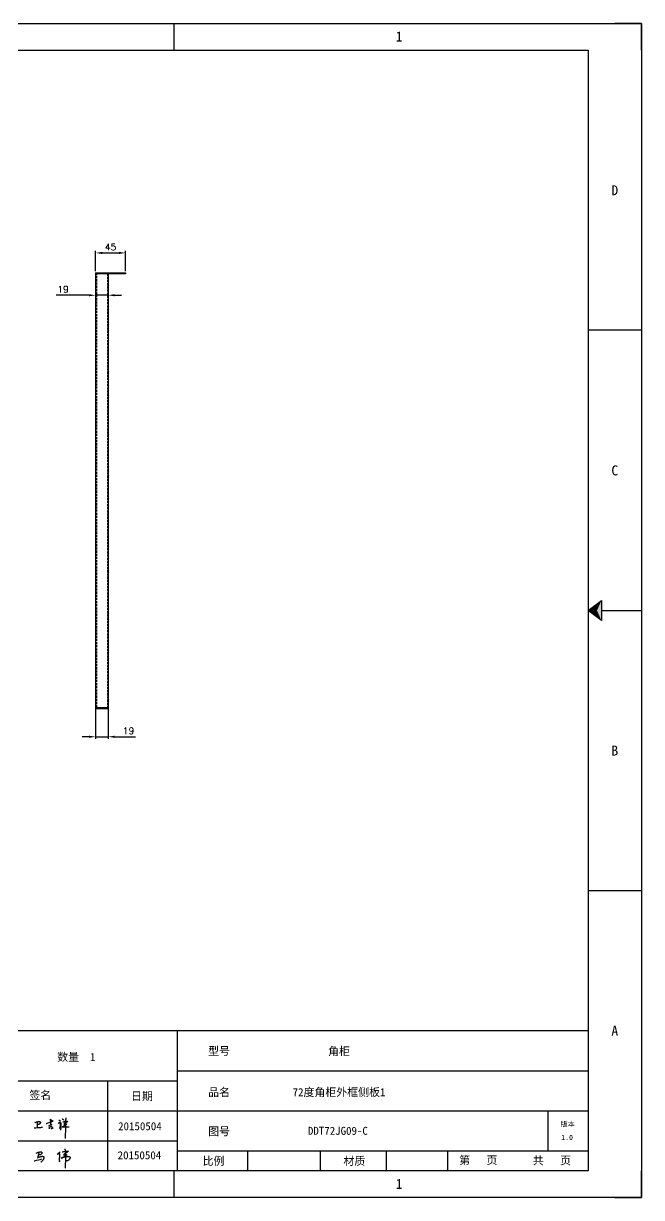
# Model space of a CAD drawing. Header units: millimetres. Extents: x -43476 to -13830, y -16942 to 55335.
# Drawn here: x -29369 to -28437, y 24800 to 26572 of the extents above; entities that cross this region are included whole.
import ezdxf
from ezdxf.enums import TextEntityAlignment as Align

# ---------------------------------------------------------------- set-up
doc = ezdxf.new("R2010")
doc.units = ezdxf.units.MM
doc.linetypes.add('DOT', pattern=[0.25, 0, -0.25])
doc.linetypes.add('HIDDEN2', pattern=[4.7625, 3.175, -1.5875])
doc.layers.add('dim', color=2, linetype='Continuous', lineweight=9)
doc.layers.add('hidden', color=3, linetype='HIDDEN2')
doc.layers.add('print', color=30, linetype='Continuous')
doc.styles.add('Dartop', font='')
doc.styles.add('hzHT', font='simhei.ttf')
doc.styles.get("Standard").update_dxf_attribs({"font": 'txt', "bigfont": 'gbcbig.shx'})
doc.styles.get('Dartop').set_extended_font_data('FangSong_GB2312')
doc.dimstyles.new('2-small', dxfattribs={"dimtxt": 10, "dimasz": 10, "dimexe": 3, "dimexo": 3, "dimgap": 4, "dimtad": 1, "dimtxsty": 'Standard', "dimcen": 5, "dimadec": 0, "dimazin": 0, "dimtfac": 1, "dimtmove": 0, "dimatfit": 3, "dimfxl": 0, "dimarcsym": 0})

# ---------------------------------------------------------------- blocks, each defined once
blk = doc.blocks.new('*U4')
at = {"color": 254, "linetype": 'Continuous', "extrusion": (0, 0, -1)}
for points in [[(-33.167, 11), (-33, 11), (-33.25, 11.188)], [(-33.167, 11), (-33.25, 11.188), (-33.25, 10.812)], [(-33.167, 11), (-33.25, 10.812), (-33, 11)]]:
    blk.add_solid(points, dxfattribs=at)
blk = doc.blocks.new('h')
for p, q in [((20773.3, -2331.8), (20775.3, -2338.7)), ((20789.1, -2340.9), (20773.5, -2331.9)), ((20775.3, -2338.7), (20775.6, -2351.2)), ((20845.7, -2343.5), (20848.4, -2353)), ((20768.1, -2360.9), (20773, -2359.1)), ((20769.5, -2366.9), (20769.8, -2370.6)), ((20769.8, -2370.6), (20770.9, -2378)), ((20770.9, -2378), (20771.5, -2370.6)), ((20772.4, -2369.3), (20774.9, -2367.8)), ((20773, -2359.1), (20784.1, -2355.2)), ((20775.6, -2351.2), (20775.5, -2357.3)), ((20782.2, -2369.2), (20780, -2377.1)), ((20780, -2377.1), (20788.3, -2371.3)), ((20780.1, -2366.4), (20780.8, -2366.4)), ((20781.9, -2367.4), (20782.2, -2369.2)), ((20848.9, -2370.3), (20847.9, -2424)), ((20848.4, -2353), (20848.9, -2370.3))]:
    blk.add_line(p, q)
for points in [[(20699.1, -2348.2, -0.029745), (20704.6, -2345.4, -0.046842), (20708.4, -2344.2, -0.00919), (20714.3, -2343, -0.018517), (20717.2, -2342.5, -0.037841), (20720.3, -2342.4, -0.039541), (20723.2, -2342.8, -0.149785), (20726, -2344.3, -0.204935), (20726.9, -2346.6, -0.074872), (20726.5, -2348.3, -0.061615), (20725.6, -2350.3, -0.034204), (20723.8, -2352.6, -0.045776), (20722.3, -2354.1, -0.054985), (20720.4, -2355.3, -0.036348), (20717.3, -2356.5, -0.067752), (20715.7, -2356.8, -0.043553), (20713.2, -2356.7)], [(20755, -2351.9, -0.024077), (20759.9, -2350.1, -0.013147), (20768.7, -2346.5, -0.00522), (20775.4, -2344.1, -0.018517), (20777.3, -2343.4, -0.008274), (20786.3, -2341, -0.039541), (20788.3, -2340.8, -0.079216), (20789.4, -2341, -0.204935)], [(20816.8, -2335, -0.053561), (20819.6, -2336.1, -0.075272), (20821.3, -2337.3, -0.005295), (20822.5, -2338.5, -0.009337), (20823.1, -2339.1, -0.026146), (20823.7, -2339.8, -0.016644), (20824.5, -2340.9)], [(20832.1, -2329.2, -0.053561), (20834.9, -2330.3, -0.075272), (20836.7, -2331.5, -0.005295), (20837.8, -2332.6, -0.009337), (20838.5, -2333.3, -0.026146), (20839, -2334, -0.016644), (20839.8, -2335.1)], [(20836, -2343.7, -0.02797), (20842.1, -2342.6, -0.048868), (20845.6, -2342.2, -0.00919), (20851.1, -2341.4, -0.018517), (20853.9, -2341.1, -0.037841), (20856.7, -2341.2, -0.039541), (20859.4, -2341.6, -0.018282), (20840.6, -2354.7, -0.000937)], [(20847.6, -2340.2, 0.021784), (20849.6, -2335.9, 0.028296), (20850.8, -2332.4, 0.008136), (20851.9, -2328.2, 0.028913), (20852.2, -2327, 0.08193), (20852.1, -2325.9, 0.075058), (20851.7, -2324.7, 0.275043)], [(20696.6, -2372.4, 0.002073), (20710.6, -2371.9, 0.016137), (20719.6, -2371.3, 0.008314), (20736.9, -2369.3)], [(20813.5, -2350.1, 0.007348), (20815.9, -2348.7, 0.008421), (20818, -2347.3, 0.009459), (20819.7, -2346.2, -0.016325), (20820.7, -2345.5, -0.173771), (20821.8, -2345.3, -0.085159), (20823.9, -2346, -0.125883), (20826, -2347.9, -0.160659), (20826.6, -2350.1, -0.010447), (20826.5, -2352.3, -0.008247), (20826.2, -2355.1, -0.002698), (20825.3, -2374, 0.001562), (20823.9, -2383.7, 0.016137)]]:
    blk.add_lwpolyline(points, format="xyb")
for points in [[(20711.3, -2343.5), (20711.3, -2343.5), (20711.5, -2355.8), (20710.7, -2368), (20710.6, -2371.9)], [(20821.5, -2350.6), (20822.4, -2359.2), (20822.2, -2364.9), (20821.7, -2369), (20821.3, -2376.3), (20823.6, -2368.5), (20827.2, -2366.3), (20829.5, -2366.3)], [(20840.6, -2354.7), (20850, -2354.7), (20855, -2354.3), (20845.9, -2361.1), (20840.5, -2364), (20833, -2367.5), (20863.2, -2367.4), (20865.9, -2367.3)]]:
    blk.add_lwpolyline(points)
for centre, radius, start, end in [((20773.7, -2371.2), 2.3, 121.9907, 163.6016), ((20787.5, -2406), 40.3, 100.6183, 108.2482), ((20780.8, -2367.6), 1.15, 9.4675, 90)]:
    blk.add_arc(centre, radius, start, end)
blk = doc.blocks.new('*D208')
at = {"layer": 'Defpoints', "color": 0}
for p in [(-29215.6, 26225.8), (-29260.6, 26195.5), (-29215.6, 26195.5)]:
    blk.add_point(p, dxfattribs=at)
at = {"layer": 'dim', "color": 0, "lineweight": -2}
for p, q in [((-29260.6, 26198.5), (-29260.6, 26228.8)), ((-29250.6, 26225.8), (-29225.6, 26225.8)), ((-29215.6, 26198.5), (-29215.6, 26228.8))]:
    blk.add_line(p, q, dxfattribs=at)
at = {"layer": 'dim', "color": 0}
for points in [[(-29250.6, 26227.5), (-29250.6, 26224.2), (-29260.6, 26225.8)], [(-29225.6, 26227.5), (-29225.6, 26224.2), (-29215.6, 26225.8)]]:
    blk.add_solid(points, dxfattribs=at)
at = {"layer": 'dim', "color": 0, "insert": (-29238.1, 26234.8), "char_height": 10, "attachment_point": 5}
blk.add_mtext('45', dxfattribs=at)
blk = doc.blocks.new('*D209')
at = {"layer": 'Defpoints', "color": 0}
for p in [(-29260.7, 25540.3), (-29241.7, 25540.3), (-29241.7, 25495.3)]:
    blk.add_point(p, dxfattribs=at)
at = {"layer": 'dim', "color": 0, "lineweight": -2}
for p, q in [((-29260.7, 25537.3), (-29260.7, 25492.3)), ((-29241.7, 25537.3), (-29241.7, 25492.3)), ((-29270.7, 25495.3), (-29280.7, 25495.3)), ((-29260.7, 25495.3), (-29241.7, 25495.3)), ((-29231.7, 25495.3), (-29200.4, 25495.3))]:
    blk.add_line(p, q, dxfattribs=at)
at = {"layer": 'dim', "color": 0}
for points in [[(-29270.7, 25497), (-29270.7, 25493.6), (-29260.7, 25495.3)], [(-29231.7, 25497), (-29231.7, 25493.6), (-29241.7, 25495.3)]]:
    blk.add_solid(points, dxfattribs=at)
at = {"layer": 'dim', "color": 0, "insert": (-29211, 25504.3), "char_height": 10, "attachment_point": 5}
blk.add_mtext('19', dxfattribs=at)
blk = doc.blocks.new('*D281')
at = {"layer": 'Defpoints', "color": 0}
for p in [(-29260.7, 26195.5), (-29241.7, 26194.3), (-29260.7, 26161.9)]:
    blk.add_point(p, dxfattribs=at)
at = {"layer": 'dim', "color": 0, "lineweight": -2}
for p, q in [((-29260.7, 26192.5), (-29260.7, 26158.9)), ((-29241.7, 26191.3), (-29241.7, 26158.9)), ((-29270.7, 26161.9), (-29320.4, 26161.9)), ((-29241.7, 26161.9), (-29260.7, 26161.9)), ((-29231.7, 26161.9), (-29221.7, 26161.9))]:
    blk.add_line(p, q, dxfattribs=at)
at = {"layer": 'dim', "color": 0}
for points in [[(-29270.7, 26163.6), (-29270.7, 26160.3), (-29260.7, 26161.9)], [(-29231.7, 26163.6), (-29231.7, 26160.3), (-29241.7, 26161.9)]]:
    blk.add_solid(points, dxfattribs=at)
at = {"layer": 'dim', "color": 0, "insert": (-29309.7, 26170.9), "char_height": 10, "attachment_point": 5}
blk.add_mtext('19', dxfattribs=at)

msp = doc.modelspace()

# ---------------------------------------------------------------- linework, layer by layer
at = {"color": 0, "linetype": 'DOT'}
for p, q in [((-30996.532, 26572.282), (-28477.359, 26572.282)), ((-28437.071, 26531.994), (-28437.071, 24839.896)), ((-28477.359, 24799.608), (-30996.532, 24799.608))]:
    msp.add_line(p, q, dxfattribs=at)
at = {"color": 0}
for p, q in [((-29142.112, 26531.994), (-29142.112, 26572.282)), ((-28437.071, 26572.282), (-28477.359, 26572.282)), ((-28437.071, 26531.994), (-28437.071, 26572.282)), ((-30915.956, 26531.994), (-28517.647, 26531.994)), ((-28517.647, 26531.994), (-28517.647, 24839.896)), ((-28437.071, 26108.97), (-28517.647, 26108.97)), ((-28497.503, 25685.945), (-28437.071, 25685.945)), ((-28437.071, 25262.921), (-28517.647, 25262.921)), ((-28517.647, 25051.408), (-29741.397, 25051.408)), ((-29137.076, 24839.896), (-29137.076, 25051.408)), ((-29137.076, 24990.976), (-28517.647, 24990.976)), ((-29439.237, 24975.868), (-29137.076, 24975.868)), ((-29242.832, 24975.868), (-29242.832, 24839.896)), ((-29439.237, 24930.544), (-28517.647, 24930.544)), ((-28578.079, 24870.112), (-28578.079, 24930.544)), ((-29439.237, 24885.22), (-29137.076, 24885.22)), ((-29137.076, 24870.112), (-28517.647, 24870.112)), ((-29030.768, 24839.896), (-29030.768, 24870.112)), ((-28921.212, 24839.896), (-28921.212, 24870.112)), ((-28821.614, 24839.896), (-28821.614, 24870.112)), ((-28729.16, 24839.896), (-28729.16, 24870.112)), ((-28517.647, 24839.896), (-30915.956, 24839.896)), ((-29142.112, 24799.608), (-29142.112, 24839.896)), ((-28437.071, 24799.608), (-28437.071, 24839.896)), ((-28477.359, 24799.608), (-28437.071, 24799.608))]:
    msp.add_line(p, q, dxfattribs=at)
for p, q in [((-29260.714, 26195.539), (-29260.714, 25538.039)), ((-29260.714, 26195.539), (-29241.714, 26195.539)), ((-29260.714, 26195.539), (-29215.714, 26195.539)), ((-29215.714, 26194.339), (-29259.514, 26194.339)), ((-29241.714, 26194.339), (-29241.714, 25538.039)), ((-29215.714, 26195.539), (-29215.714, 26194.339)), ((-29260.714, 25538.039), (-29241.714, 25538.039)), ((-29259.514, 25539.239), (-29241.714, 25539.239)), ((-29307.199, 24873.066), (-29306.332, 24865.825)), ((-29309.472, 24860.562), (-29312.441, 24858.955)), ((-29307.335, 24861.704), (-29309.472, 24860.562)), ((-29309.349, 24864.107), (-29305.574, 24864.107)), ((-29303.561, 24864.289), (-29307.335, 24861.704)), ((-29306.191, 24860.478), (-29306.511, 24843.839)), ((-29306.332, 24865.825), (-29306.191, 24860.478)), ((-29305.574, 24864.107), (-29303.561, 24864.289))]:
    msp.add_line(p, q)
msp.add_lwpolyline([(-28517.647, 25685.945), (-28497.503, 25701.053), (-28497.503, 25670.837), (-28517.647, 25685.945)], close=True, dxfattribs=at)
for points in [[(-29350.174, 24866.719, -0.02974503), (-29348.446, 24867.584, -0.04684215), (-29347.277, 24867.961, -0.00919025), (-29345.452, 24868.329, -0.01851715), (-29344.537, 24868.462, -0.03784064), (-29343.593, 24868.491, -0.03954126), (-29342.696, 24868.38, -0.14978519), (-29341.82, 24867.902, -0.20493524), (-29341.551, 24867.208, -0.07487171), (-29341.653, 24866.661, -0.06161465), (-29341.951, 24866.055, -0.0342039), (-29342.492, 24865.341, -0.04577587), (-29342.976, 24864.879, -0.05498501), (-29343.56, 24864.512, -0.03634791), (-29344.53, 24864.126, -0.06775206), (-29345.015, 24864.042, -0.04355337), (-29345.778, 24864.082)], [(-29312.441, 24858.955, -0.02974503), (-29309.746, 24860.306, -0.04684215), (-29307.921, 24860.893, -0.00919025), (-29305.075, 24861.468, -0.01851715), (-29303.648, 24861.675, -0.03784064), (-29302.175, 24861.721, -0.03954126), (-29300.775, 24861.547, -0.14978519), (-29299.408, 24860.801, -0.20493524), (-29298.989, 24859.719, -0.07487171), (-29299.149, 24858.865, -0.06161465), (-29299.614, 24857.919, -0.0342039), (-29300.456, 24856.807, -0.04577587), (-29301.211, 24856.086, -0.05498501), (-29302.124, 24855.512, -0.03634791), (-29303.636, 24854.911, -0.06775206), (-29304.393, 24854.78, -0.04355337), (-29305.583, 24854.842)], [(-29311.203, 24868.561, -0.02797026), (-29308.762, 24869.011, -0.04886788), (-29307.347, 24869.162, -0.00919025), (-29305.122, 24869.492, -0.01851715), (-29304.01, 24869.594, -0.03784064), (-29302.87, 24869.57, -0.03954126), (-29301.794, 24869.379, -0.01828189), (-29309.349, 24864.107, -0.0009369)]]:
    msp.add_lwpolyline(points, format="xyb")
msp.add_lwpolyline([(-29346.366, 24868.153), (-29346.366, 24868.153), (-29346.943, 24864.613), (-29347.894, 24861.285), (-29348.516, 24859.242)])
for centre, radius, start, end in [((-29354.593, 24861.098), 6.385, 281.076982, 291.212632), ((-29494.995, 25431.001), 593.276, 283.91895, 284.971512), ((-29338.758, 24842.354), 19.504, 113.202449, 120.017497), ((-29343.336, 24853.033), 7.885, 102.47486, 113.202449), ((-29331.91, 24801.388), 60.779, 100.36867, 102.47486), ((-29344.606, 24858.108), 5.03, 283.816254, 294.030509), ((-29340.154, 24846.44), 14.979, 96.125337, 100.36867), ((-29343.533, 24855.62), 2.32, 294.836428, 309.901134), ((-29374.463, 24884.156), 44.385, 316.919563, 320.58866), ((-29340.952, 24853.877), 7.499, 87.457037, 96.125337), ((-29340.924, 24854.506), 6.87, 78.399567, 87.457037), ((-29349.312, 24862.595), 11.285, 324.094808, 331.378357), ((-29339.954, 24859.233), 2.045, 44.324655, 78.399567), ((-29340.553, 24858.166), 1.508, 319.573073, 337.48549), ((-29344.705, 24861.485), 6.777, 324.910666, 333.348429), ((-29341.409, 24860.254), 3.301, 326.76781, 340.871018), ((-29339.302, 24859.869), 1.134, 357.998393, 44.324655), ((-29340.411, 24859.907), 2.243, 340.871018, 357.998393), ((-29333.329, 24890.685), 29.831, 299.265464, 300.9495), ((-29265.748, 24640.636), 230.333, 102.46592, 103.2053), ((-29422.713, 24975.976), 152.514, 313.366132, 315.296084), ((-28833.747, 24783.041), 486.8, 171.410173, 171.768083), ((-29315.445, 24864.564), 0.975, 52.375745, 91.291159), ((-30173.237, 24892.232), 858.927, 357.565664, 358.057278), ((-29315.78, 24864.716), 1.118, 357.196828, 33.705179), ((-29340.935, 24866.363), 26.332, 352.912546, 354.802684), ((-29331.057, 24865.464), 16.413, 354.802684, 357.196828)]:
    msp.add_arc(centre, radius, start, end)
at = {"layer": 'hidden'}
for p, q in [((-29259.514, 26195.539), (-29259.514, 25538.039)), ((-29242.914, 26194.339), (-29242.914, 25539.239))]:
    msp.add_line(p, q, dxfattribs=at)
at = {"layer": 'print'}
msp.add_lwpolyline([(-30996.532, 26572.282), (-28437.071, 26572.282), (-28437.071, 24799.608), (-30996.532, 24799.608)], close=True, dxfattribs=at)

# ---------------------------------------------------------------- block references
at = {"color": 0, "linetype": 'Continuous', "xscale": 80.57610619627711, "yscale": 80.57610619687368, "zscale": 80.57610619687446}
msp.add_blockref('*U4', (-31176.659, 24799.608), dxfattribs=at)
at = {"color": 0, "xscale": 0.3098964079397265, "yscale": 0.3098964079412326, "zscale": 0.3098964079411201}
msp.add_blockref('h', (-35767.057, 25640.143), dxfattribs=at)

# ---------------------------------------------------------------- texts
at = {"color": 0}
for s, height, style, p in [('1', 15.108, 'Dartop', (-28802.849, 26552.618)), ('D', 15.108, 'Dartop', (-28477.359, 26320.482)), ('C', 15.108, 'Dartop', (-28477.359, 25897.458)), ('B', 15.108, 'Dartop', (-28477.359, 25474.433)), ('A', 15.108, 'Dartop', (-28477.359, 25051.408)), ('数量  1', 12.0864, 'hzHT', (-29289.781, 25011.789)), ('型号', 12.0864, 'hzHT', (-29074.369, 25020.665)), ('角柜', 12.0864, 'hzHT', (-28893.446, 25020.531)), ('签名', 12.0864, 'hzHT', (-29344.074, 24954.19)), ('日期', 12.0864, 'hzHT', (-29190.712, 24952.703)), ('品名', 12.0864, 'hzHT', (-29074.369, 24958.618)), ('72度角柜外框侧板1', 12.0864, 'hzHT', (-28893.446, 24958.618)), ('20150504', 12.0864, 'hzHT', (-29193.814, 24907.264)), ('图号', 12.0864, 'hzHT', (-29074.369, 24899.541)), ('DDT72JG09-C', 12.08642, 'hzHT', (-28895.136, 24900.33)), ('版本', 7.554, 'hzHT', (-28548.445, 24910.49)), ('1.0', 7.554, 'Dartop', (-28549.354, 24890.302)), ('20150504', 12.0864, 'hzHT', (-29194.533, 24863.408)), ('比例', 12.0864, 'hzHT', (-29082.797, 24854.69)), ('材质', 12.0864, 'hzHT', (-28870.297, 24854.69)), ('第   页', 12.0864, 'hzHT', (-28683.329, 24855.943)), ('共   页', 12.0864, 'hzHT', (-28572.305, 24855.503)), ('1', 15.108, 'Dartop', (-28802.849, 24820.231))]:
    msp.add_text(s, height=height, dxfattribs=dict(at, style=style)).set_placement(p, align=Align.MIDDLE_CENTER)

# ---------------------------------------------------------------- dimensions: what is measured, and where the dimension line sits
at = {"layer": 'dim'}
for base, p1, p2, picture, middle in [((-29215.591, 26225.849), (-29260.591, 26195.539), (-29215.591, 26195.539), '*D208', (-29238.091, 26234.849)), ((-29241.714, 25495.298), (-29260.714, 25540.328), (-29241.714, 25540.328), '*D209', (-29211.047, 25504.298))]:
    dim = msp.add_linear_dim(base=base, p1=p1, p2=p2, dimstyle='2-small', override={"dimpost": '\\X'}, dxfattribs=at)
    dim.commit()
    dim.dimension.update_dxf_attribs({"geometry": picture, "text_midpoint": middle})
dim = msp.add_linear_dim(base=(-29260.714, 26161.927), p1=(-29241.714, 26194.339), p2=(-29260.714, 26195.539), angle=180, dimstyle='2-small', override={"dimpost": '\\X'}, dxfattribs=at)
dim.commit()
dim.dimension.update_dxf_attribs({"geometry": '*D281', "text_midpoint": (-29309.714, 26161.927), "dimtype": 160})

doc.saveas('drawing.dxf')
